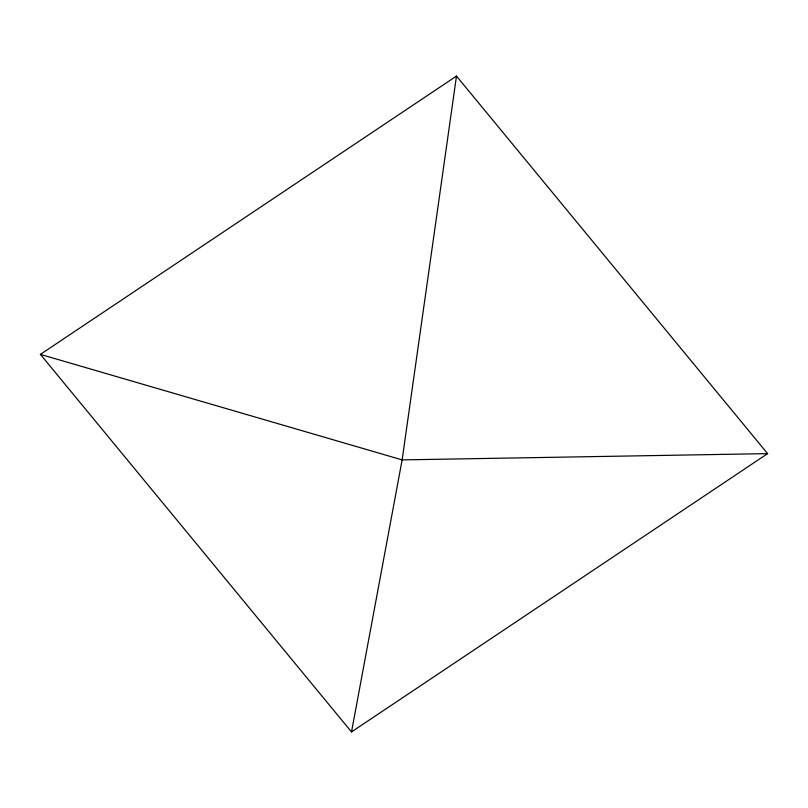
<?xml version="1.0" encoding="UTF-8"?>
<svg xmlns="http://www.w3.org/2000/svg" width="808" height="808" viewBox="0 0 808 808"><rect width="100%" height="100%" fill="white"/><g stroke="black" fill="none" stroke-linecap="round" stroke-linejoin="round"><path stroke-width="1.21" d="M456.49 76.073L402.142 459.893L351.51 731.927L40.4 354.379L456.49 76.073L767.6 453.621L351.51 731.927M767.6 453.621L402.142 459.893L40.4 354.379"/></g></svg>
